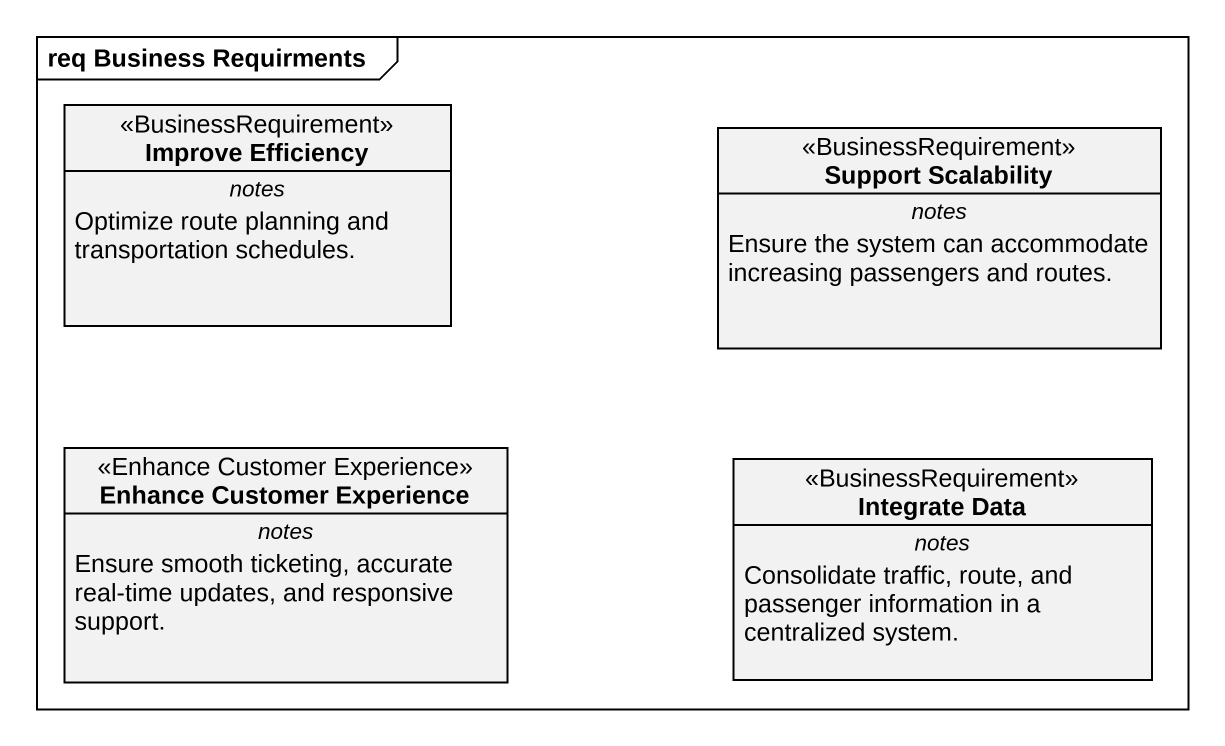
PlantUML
@startuml
mainframe req Business Requirments
hide circle
hide empty members
class "Improve Efficiency" as Improve_Efficiency <<BusinessRequirement>> {
  -- notes --
  Optimize route planning and transportation schedules.
}
class "Support Scalability" as Support_Scalability <<BusinessRequirement>> {
  -- notes --
  Ensure the system can accommodate increasing passengers and routes.
}
class "Enhance Customer Experience" as Enhance_Customer_Experience <<Enhance Customer Experience>> {
  -- notes --
  Ensure smooth ticketing, accurate real-time updates, and responsive support.
}
class "Integrate Data" as Integrate_Data <<BusinessRequirement>> {
  -- notes --
  Consolidate traffic, route, and passenger information in a centralized system.
}
@enduml
